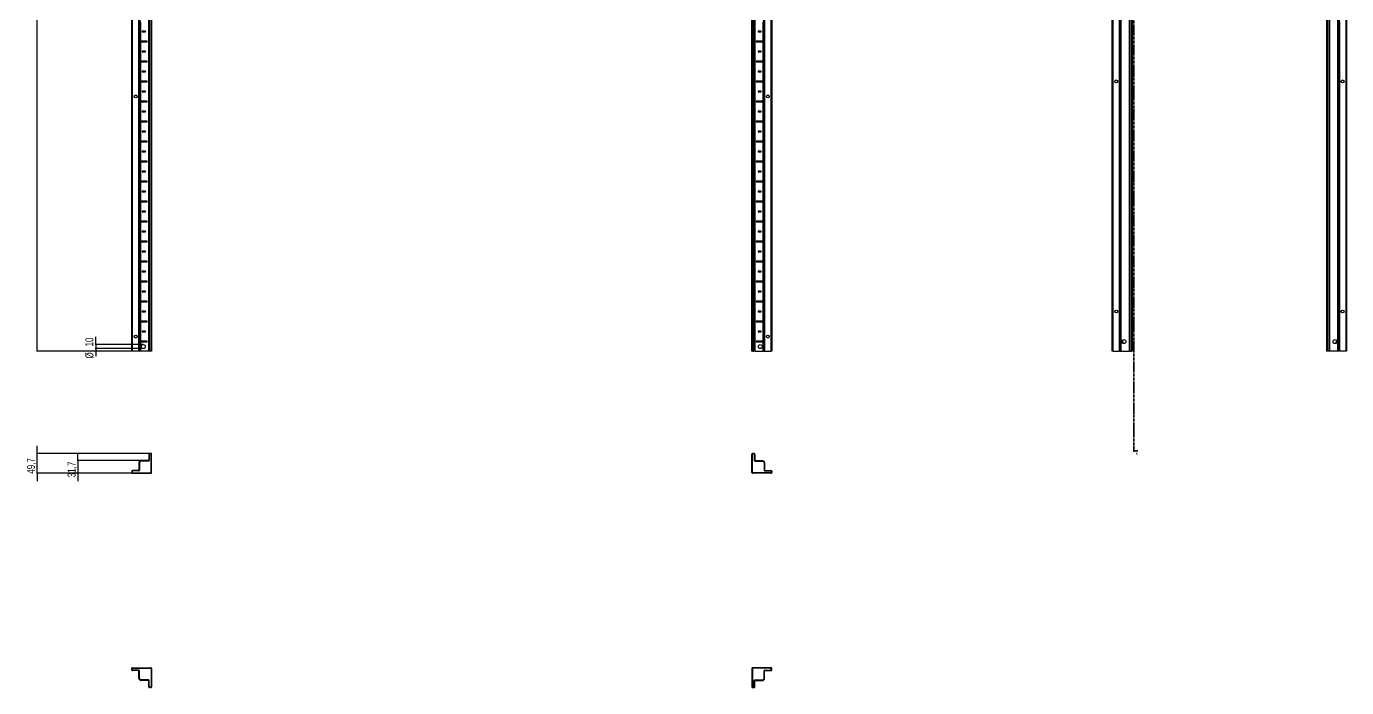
# Model space of a CAD drawing. Header units: millimetres. Extents: x -250 to 6025, y -1847 to 1453.
# Drawn here: x -250 to 3049, y -1847 to -194 of the extents above; entities that cross this region are included whole.
import ezdxf

# ---------------------------------------------------------------- set-up
doc = ezdxf.new("R2010")
doc.units = ezdxf.units.MM
doc.linetypes.add('CENTER', pattern=[10.16, 6.35, -1.27, 1.27, -1.27])
doc.layers.add('FORMAT', color=7, linetype='Continuous')
doc.styles.add('SLDTEXTSTYLE0', font='TXT', dxfattribs={"width": 0.75})
doc.dimstyles.new('SLDDIMSTYLE0', dxfattribs={"dimtxt": 20, "dimasz": 10, "dimexe": 0, "dimexo": 0.0625, "dimgap": 5, "dimtad": 2, "dimdec": 1, "dimrnd": 1e-09, "dimzin": 12, "dimdsep": 46, "dimtxsty": 'SLDTEXTSTYLE0', "dimsah": 1, "dimcen": 0.09, "dimadec": 0, "dimazin": 3, "dimtfac": 1, "dimtofl": 0, "dimtmove": 0, "dimatfit": 3, "dimfxl": 0, "dimfrac": 2, "dimtolj": 1, "dimtzin": 12, "dimarcsym": 0})
doc.dimstyles.new('SLDDIMSTYLE1', dxfattribs={"dimtxt": 20, "dimasz": 10, "dimexe": 0, "dimexo": 0.0625, "dimgap": 5, "dimtad": 2, "dimdec": 1, "dimrnd": 1e-09, "dimzin": 12, "dimdsep": 46, "dimtxsty": 'SLDTEXTSTYLE0', "dimsah": 1, "dimcen": 0.09, "dimadec": 0, "dimazin": 3, "dimtfac": 1, "dimtmove": 0, "dimatfit": 0, "dimfxl": 0, "dimfrac": 2, "dimtolj": 1, "dimtzin": 12, "dimarcsym": 0})

# ---------------------------------------------------------------- blocks, each defined once
blk = doc.blocks.new('_D')
at = {"layer": 'FORMAT'}
for p, q in [((35.2, 892.8), (-225.3, 892.8)), ((-224.3, 892.8), (-224.3, -1006.2)), ((35.2, -1006.2), (-225.3, -1006.2))]:
    blk.add_line(p, q, dxfattribs=at)
for points in [[(-224.3, 892.8), (-225.9, 882.8), (-222.8, 882.8)], [(-224.3, -1006.2), (-222.8, -996.2), (-225.9, -996.2)]]:
    blk.add_solid(points, dxfattribs=at)
at = {"layer": 'FORMAT', "insert": (-250.1, -86.3), "char_height": 20, "attachment_point": 1, "rotation": 90, "style": 'SLDTEXTSTYLE0'}
blk.add_mtext('1899', dxfattribs=at)
blk = doc.blocks.new('_D_3')
at = {"layer": 'FORMAT'}
for p, q in [((-77.2, -989.7), (-77.2, -970.5)), ((41.6, -989.7), (-78.2, -989.7)), ((41.6, -999.7), (-78.2, -999.7)), ((-77.2, -989.7), (-77.2, -999.7)), ((-77.2, -999.7), (-77.2, -1019))]:
    blk.add_line(p, q, dxfattribs=at)
for points in [[(-77.2, -989.7), (-75.7, -979.7), (-78.7, -979.7)], [(-77.2, -999.7), (-78.7, -1009.7), (-75.7, -1009.7)]]:
    blk.add_solid(points, dxfattribs=at)
at = {"layer": 'FORMAT', "char_height": 20, "attachment_point": 1, "rotation": 90, "style": 'SLDTEXTSTYLE0'}
for s, insert in [('10', (-103.3, -994.4)), ('%%c', (-103, -1024.6))]:
    blk.add_mtext(s, dxfattribs=dict(at, insert=insert))
blk = doc.blocks.new('_D_5')
at = {"layer": 'FORMAT'}
for p, q in [((-223.4, -1261.8), (-223.4, -1242.5)), ((57.3, -1261.8), (-224.4, -1261.8)), ((-223.4, -1311.5), (-223.4, -1261.8)), ((14.8, -1311.5), (-224.4, -1311.5)), ((-223.4, -1311.5), (-223.4, -1330.7))]:
    blk.add_line(p, q, dxfattribs=at)
for points in [[(-223.4, -1261.8), (-221.8, -1251.8), (-224.9, -1251.8)], [(-223.4, -1311.5), (-224.9, -1321.5), (-221.8, -1321.5)]]:
    blk.add_solid(points, dxfattribs=at)
at = {"layer": 'FORMAT', "insert": (-249.1, -1312.5), "char_height": 20, "attachment_point": 1, "rotation": 90, "style": 'SLDTEXTSTYLE0'}
blk.add_mtext('49,7', dxfattribs=at)
blk = doc.blocks.new('_D_6')
at = {"layer": 'FORMAT'}
for p, q in [((35.2, -1279.8), (-122.7, -1279.8)), ((-121.7, -1279.8), (-121.7, -1260.5)), ((-121.7, -1279.8), (-121.7, -1311.5)), ((14.8, -1311.5), (-122.7, -1311.5)), ((-121.7, -1311.5), (-121.7, -1330.7))]:
    blk.add_line(p, q, dxfattribs=at)
for points in [[(-121.7, -1279.8), (-120.2, -1269.8), (-123.3, -1269.8)], [(-121.7, -1311.5), (-123.3, -1321.5), (-120.2, -1321.5)]]:
    blk.add_solid(points, dxfattribs=at)
at = {"layer": 'FORMAT', "insert": (-147.5, -1321.5), "char_height": 20, "attachment_point": 1, "rotation": 90, "style": 'SLDTEXTSTYLE0'}
blk.add_mtext('31,7', dxfattribs=at)

msp = doc.modelspace()

# ---------------------------------------------------------------- linework, layer by layer
at = {"color": 7, "linetype": 'CENTER', "lineweight": 35}
msp.add_line((2516.6, 1344.64), (2516.6, -1258.12), dxfattribs=at)
at = {"color": 7, "linetype": 'Continuous', "lineweight": 25}
for p, q in [((12.79, -1006.24), (12.79, 892.76)), ((30.79, -1006.24), (30.79, 892.76)), ((32.58, -1006.24), (32.58, 892.76)), ((32.62, -1006.24), (32.62, 892.76)), ((55.29, -1006.24), (55.29, 892.76)), ((62.49, 892.76), (62.49, -1006.24)), ((1562.49, -1006.24), (1562.49, 892.76)), ((1569.69, 892.76), (1569.69, -1006.24)), ((1592.36, 892.76), (1592.36, -1006.24)), ((1592.4, 892.76), (1592.4, -1006.24)), ((1594.19, 892.76), (1594.19, -1006.24)), ((1612.19, 892.76), (1612.19, -1006.24)), ((2463.17, -1006.24), (2463.17, 892.76)), ((2482.96, 892.76), (2482.96, -1006.24)), ((2483, 892.76), (2483, -1006.24)), ((2505.67, -1006.24), (2505.67, 892.76)), ((2512.87, 892.76), (2512.87, -1006.24)), ((2998.87, -1006.24), (2998.87, 892.76)), ((3006.07, 892.76), (3006.07, -1006.24)), ((3028.74, -1006.24), (3028.74, 892.76)), ((3028.78, -1006.24), (3028.78, 892.76)), ((3048.57, 892.76), (3048.57, -1006.24)), ((2481.17, -230.99), (2481.17, -182.49)), ((3030.57, -182.49), (3030.57, -230.99)), ((47.14, -205.99), (39.14, -205.99)), ((39.14, -205.99), (39.14, -207.49)), ((39.89, -206.74), (39.14, -205.99)), ((39.89, -206.74), (39.14, -207.49)), ((39.14, -207.49), (47.14, -207.49)), ((46.39, -206.74), (39.89, -206.74)), ((46.39, -206.74), (47.14, -205.99)), ((46.39, -206.74), (47.14, -207.49)), ((47.14, -207.49), (47.14, -205.99)), ((1585.84, -205.99), (1577.84, -205.99)), ((1577.84, -205.99), (1577.84, -207.49)), ((1578.59, -206.74), (1577.84, -205.99)), ((1578.59, -206.74), (1577.84, -207.49)), ((1577.84, -207.49), (1585.84, -207.49)), ((1578.59, -206.74), (1585.09, -206.74)), ((1585.09, -206.74), (1585.84, -205.99)), ((1585.09, -206.74), (1585.84, -207.49)), ((1585.84, -207.49), (1585.84, -205.99)), ((34.75, -231.1), (34.75, -232.39)), ((35.39, -231.74), (34.75, -231.1)), ((35.39, -231.74), (34.75, -232.39)), ((51.64, -230.99), (35.24, -230.99)), ((35.24, -232.49), (51.64, -232.49)), ((50.89, -231.74), (35.39, -231.74)), ((47.14, -255.99), (39.14, -255.99)), ((39.14, -255.99), (39.14, -257.49)), ((39.89, -256.74), (39.14, -255.99)), ((39.89, -256.74), (39.14, -257.49)), ((39.14, -257.49), (47.14, -257.49)), ((46.39, -256.74), (39.89, -256.74)), ((46.39, -256.74), (47.14, -255.99)), ((46.39, -256.74), (47.14, -257.49)), ((47.14, -257.49), (47.14, -255.99)), ((50.89, -231.74), (51.64, -230.99)), ((50.89, -231.74), (51.64, -232.49)), ((51.64, -232.49), (51.64, -230.99)), ((1589.74, -230.99), (1573.34, -230.99)), ((1573.34, -230.99), (1573.34, -232.49)), ((1574.09, -231.74), (1573.34, -230.99)), ((1574.09, -231.74), (1573.34, -232.49)), ((1573.34, -232.49), (1589.74, -232.49)), ((1574.09, -231.74), (1589.59, -231.74)), ((1585.84, -255.99), (1577.84, -255.99)), ((1577.84, -255.99), (1577.84, -257.49)), ((1578.59, -256.74), (1577.84, -255.99)), ((1578.59, -256.74), (1577.84, -257.49)), ((1577.84, -257.49), (1585.84, -257.49)), ((1578.59, -256.74), (1585.09, -256.74)), ((1585.09, -256.74), (1585.84, -255.99)), ((1585.09, -256.74), (1585.84, -257.49)), ((1585.84, -257.49), (1585.84, -255.99)), ((1589.59, -231.74), (1590.23, -231.1)), ((1589.59, -231.74), (1590.23, -232.39)), ((1590.23, -232.39), (1590.23, -231.1)), ((2481.23, -231.1), (2481.17, -230.99)), ((2481.17, -230.99), (2481.17, -232.49)), ((2481.17, -232.49), (2481.23, -232.39)), ((2481.17, -280.99), (2481.17, -232.49)), ((2481.23, -232.39), (2481.23, -231.1)), ((3030.57, -230.99), (3030.51, -231.1)), ((3030.51, -231.1), (3030.51, -232.39)), ((3030.51, -232.39), (3030.57, -232.49)), ((3030.57, -232.49), (3030.57, -230.99)), ((3030.57, -232.49), (3030.57, -280.99)), ((34.75, -281.1), (34.75, -282.39)), ((35.39, -281.74), (34.75, -281.1)), ((35.39, -281.74), (34.75, -282.39)), ((51.64, -280.99), (35.24, -280.99)), ((35.24, -282.49), (51.64, -282.49)), ((50.89, -281.74), (35.39, -281.74)), ((50.89, -281.74), (51.64, -280.99)), ((50.89, -281.74), (51.64, -282.49)), ((51.64, -282.49), (51.64, -280.99)), ((1589.74, -280.99), (1573.34, -280.99)), ((1573.34, -280.99), (1573.34, -282.49)), ((1574.09, -281.74), (1573.34, -280.99)), ((1574.09, -281.74), (1573.34, -282.49)), ((1573.34, -282.49), (1589.74, -282.49)), ((1574.09, -281.74), (1589.59, -281.74)), ((1589.59, -281.74), (1590.23, -281.1)), ((1589.59, -281.74), (1590.23, -282.39)), ((1590.23, -282.39), (1590.23, -281.1)), ((2481.23, -281.1), (2481.17, -280.99)), ((2481.17, -280.99), (2481.17, -282.49)), ((2481.17, -282.49), (2481.23, -282.39)), ((2481.17, -330.99), (2481.17, -282.49)), ((2481.23, -282.39), (2481.23, -281.1)), ((3030.57, -280.99), (3030.51, -281.1)), ((3030.51, -281.1), (3030.51, -282.39)), ((3030.51, -282.39), (3030.57, -282.49)), ((3030.57, -282.49), (3030.57, -280.99)), ((3030.57, -282.49), (3030.57, -330.99)), ((47.14, -305.99), (39.14, -305.99)), ((39.14, -305.99), (39.14, -307.49)), ((39.89, -306.74), (39.14, -305.99)), ((39.89, -306.74), (39.14, -307.49)), ((39.14, -307.49), (47.14, -307.49)), ((46.39, -306.74), (39.89, -306.74)), ((46.39, -306.74), (47.14, -305.99)), ((46.39, -306.74), (47.14, -307.49)), ((47.14, -307.49), (47.14, -305.99)), ((1585.84, -305.99), (1577.84, -305.99)), ((1577.84, -305.99), (1577.84, -307.49)), ((1578.59, -306.74), (1577.84, -305.99)), ((1578.59, -306.74), (1577.84, -307.49)), ((1577.84, -307.49), (1585.84, -307.49)), ((1578.59, -306.74), (1585.09, -306.74)), ((1585.09, -306.74), (1585.84, -305.99)), ((1585.09, -306.74), (1585.84, -307.49)), ((1585.84, -307.49), (1585.84, -305.99)), ((34.75, -331.1), (34.75, -332.39)), ((35.39, -331.74), (34.75, -331.1)), ((35.39, -331.74), (34.75, -332.39)), ((51.64, -330.99), (35.24, -330.99)), ((35.24, -332.49), (51.64, -332.49)), ((50.89, -331.74), (35.39, -331.74)), ((47.14, -355.99), (39.14, -355.99)), ((39.14, -355.99), (39.14, -357.49)), ((39.89, -356.74), (39.14, -355.99)), ((39.89, -356.74), (39.14, -357.49)), ((39.14, -357.49), (47.14, -357.49)), ((46.39, -356.74), (39.89, -356.74)), ((46.39, -356.74), (47.14, -355.99)), ((46.39, -356.74), (47.14, -357.49)), ((47.14, -357.49), (47.14, -355.99)), ((50.89, -331.74), (51.64, -330.99)), ((50.89, -331.74), (51.64, -332.49)), ((51.64, -332.49), (51.64, -330.99)), ((1589.74, -330.99), (1573.34, -330.99)), ((1573.34, -330.99), (1573.34, -332.49)), ((1574.09, -331.74), (1573.34, -330.99)), ((1574.09, -331.74), (1573.34, -332.49)), ((1573.34, -332.49), (1589.74, -332.49)), ((1574.09, -331.74), (1589.59, -331.74)), ((1585.84, -355.99), (1577.84, -355.99)), ((1577.84, -355.99), (1577.84, -357.49)), ((1578.59, -356.74), (1577.84, -355.99)), ((1578.59, -356.74), (1577.84, -357.49)), ((1577.84, -357.49), (1585.84, -357.49)), ((1578.59, -356.74), (1585.09, -356.74)), ((1585.09, -356.74), (1585.84, -355.99)), ((1585.09, -356.74), (1585.84, -357.49)), ((1585.84, -357.49), (1585.84, -355.99)), ((1589.59, -331.74), (1590.23, -331.1)), ((1589.59, -331.74), (1590.23, -332.39)), ((1590.23, -332.39), (1590.23, -331.1)), ((2481.23, -331.1), (2481.17, -330.99)), ((2481.17, -330.99), (2481.17, -332.49)), ((2481.17, -332.49), (2481.23, -332.39)), ((2481.17, -380.99), (2481.17, -332.49)), ((2481.23, -332.39), (2481.23, -331.1)), ((3030.57, -330.99), (3030.51, -331.1)), ((3030.51, -331.1), (3030.51, -332.39)), ((3030.51, -332.39), (3030.57, -332.49)), ((3030.57, -332.49), (3030.57, -330.99)), ((3030.57, -332.49), (3030.57, -380.99)), ((34.75, -381.1), (34.75, -382.39)), ((35.39, -381.74), (34.75, -381.1)), ((35.39, -381.74), (34.75, -382.39)), ((51.64, -380.99), (35.24, -380.99)), ((35.24, -382.49), (51.64, -382.49)), ((50.89, -381.74), (35.39, -381.74)), ((50.89, -381.74), (51.64, -380.99)), ((50.89, -381.74), (51.64, -382.49)), ((51.64, -382.49), (51.64, -380.99)), ((1589.74, -380.99), (1573.34, -380.99)), ((1573.34, -380.99), (1573.34, -382.49)), ((1574.09, -381.74), (1573.34, -380.99)), ((1574.09, -381.74), (1573.34, -382.49)), ((1573.34, -382.49), (1589.74, -382.49)), ((1574.09, -381.74), (1589.59, -381.74)), ((1589.59, -381.74), (1590.23, -381.1)), ((1589.59, -381.74), (1590.23, -382.39)), ((1590.23, -382.39), (1590.23, -381.1)), ((2481.23, -381.1), (2481.17, -380.99)), ((2481.17, -380.99), (2481.17, -382.49)), ((2481.17, -382.49), (2481.23, -382.39)), ((2481.17, -430.99), (2481.17, -382.49)), ((2481.23, -382.39), (2481.23, -381.1)), ((3030.57, -380.99), (3030.51, -381.1)), ((3030.51, -381.1), (3030.51, -382.39)), ((3030.51, -382.39), (3030.57, -382.49)), ((3030.57, -382.49), (3030.57, -380.99)), ((3030.57, -382.49), (3030.57, -430.99)), ((47.14, -405.99), (39.14, -405.99)), ((39.14, -405.99), (39.14, -407.49)), ((39.89, -406.74), (39.14, -405.99)), ((39.89, -406.74), (39.14, -407.49)), ((39.14, -407.49), (47.14, -407.49)), ((46.39, -406.74), (39.89, -406.74)), ((46.39, -406.74), (47.14, -405.99)), ((46.39, -406.74), (47.14, -407.49)), ((47.14, -407.49), (47.14, -405.99)), ((1585.84, -405.99), (1577.84, -405.99)), ((1577.84, -405.99), (1577.84, -407.49)), ((1578.59, -406.74), (1577.84, -405.99)), ((1578.59, -406.74), (1577.84, -407.49)), ((1577.84, -407.49), (1585.84, -407.49)), ((1578.59, -406.74), (1585.09, -406.74)), ((1585.09, -406.74), (1585.84, -405.99)), ((1585.09, -406.74), (1585.84, -407.49)), ((1585.84, -407.49), (1585.84, -405.99)), ((34.75, -431.1), (34.75, -432.39)), ((35.39, -431.74), (34.75, -431.1)), ((35.39, -431.74), (34.75, -432.39)), ((51.64, -430.99), (35.24, -430.99)), ((35.24, -432.49), (51.64, -432.49)), ((50.89, -431.74), (35.39, -431.74)), ((47.14, -455.99), (39.14, -455.99)), ((39.14, -455.99), (39.14, -457.49)), ((39.89, -456.74), (39.14, -455.99)), ((39.89, -456.74), (39.14, -457.49)), ((39.14, -457.49), (47.14, -457.49)), ((46.39, -456.74), (39.89, -456.74)), ((46.39, -456.74), (47.14, -455.99)), ((46.39, -456.74), (47.14, -457.49)), ((47.14, -457.49), (47.14, -455.99)), ((50.89, -431.74), (51.64, -430.99)), ((50.89, -431.74), (51.64, -432.49)), ((51.64, -432.49), (51.64, -430.99)), ((1589.74, -430.99), (1573.34, -430.99)), ((1573.34, -430.99), (1573.34, -432.49)), ((1574.09, -431.74), (1573.34, -430.99)), ((1574.09, -431.74), (1573.34, -432.49)), ((1573.34, -432.49), (1589.74, -432.49)), ((1574.09, -431.74), (1589.59, -431.74)), ((1585.84, -455.99), (1577.84, -455.99)), ((1577.84, -455.99), (1577.84, -457.49)), ((1578.59, -456.74), (1577.84, -455.99)), ((1578.59, -456.74), (1577.84, -457.49)), ((1577.84, -457.49), (1585.84, -457.49)), ((1578.59, -456.74), (1585.09, -456.74)), ((1585.09, -456.74), (1585.84, -455.99)), ((1585.09, -456.74), (1585.84, -457.49)), ((1585.84, -457.49), (1585.84, -455.99)), ((1589.59, -431.74), (1590.23, -431.1)), ((1589.59, -431.74), (1590.23, -432.39)), ((1590.23, -432.39), (1590.23, -431.1)), ((2481.23, -431.1), (2481.17, -430.99)), ((2481.17, -430.99), (2481.17, -432.49)), ((2481.17, -432.49), (2481.23, -432.39)), ((2481.17, -480.99), (2481.17, -432.49)), ((2481.23, -432.39), (2481.23, -431.1)), ((3030.57, -430.99), (3030.51, -431.1)), ((3030.51, -431.1), (3030.51, -432.39)), ((3030.51, -432.39), (3030.57, -432.49)), ((3030.57, -432.49), (3030.57, -430.99)), ((3030.57, -432.49), (3030.57, -480.99)), ((34.75, -481.1), (34.75, -482.39)), ((35.39, -481.74), (34.75, -481.1)), ((35.39, -481.74), (34.75, -482.39)), ((51.64, -480.99), (35.24, -480.99)), ((35.24, -482.49), (51.64, -482.49)), ((50.89, -481.74), (35.39, -481.74)), ((50.89, -481.74), (51.64, -480.99)), ((50.89, -481.74), (51.64, -482.49)), ((51.64, -482.49), (51.64, -480.99)), ((1589.74, -480.99), (1573.34, -480.99)), ((1573.34, -480.99), (1573.34, -482.49)), ((1574.09, -481.74), (1573.34, -480.99)), ((1574.09, -481.74), (1573.34, -482.49)), ((1573.34, -482.49), (1589.74, -482.49)), ((1574.09, -481.74), (1589.59, -481.74)), ((1589.59, -481.74), (1590.23, -481.1)), ((1589.59, -481.74), (1590.23, -482.39)), ((1590.23, -482.39), (1590.23, -481.1)), ((2481.23, -481.1), (2481.17, -480.99)), ((2481.17, -480.99), (2481.17, -482.49)), ((2481.17, -482.49), (2481.23, -482.39)), ((2481.17, -530.99), (2481.17, -482.49)), ((2481.23, -482.39), (2481.23, -481.1)), ((3030.57, -480.99), (3030.51, -481.1)), ((3030.51, -481.1), (3030.51, -482.39)), ((3030.51, -482.39), (3030.57, -482.49)), ((3030.57, -482.49), (3030.57, -480.99)), ((3030.57, -482.49), (3030.57, -530.99)), ((47.14, -505.99), (39.14, -505.99)), ((39.14, -505.99), (39.14, -507.49)), ((39.89, -506.74), (39.14, -505.99)), ((39.89, -506.74), (39.14, -507.49)), ((39.14, -507.49), (47.14, -507.49)), ((46.39, -506.74), (39.89, -506.74)), ((46.39, -506.74), (47.14, -505.99)), ((46.39, -506.74), (47.14, -507.49)), ((47.14, -507.49), (47.14, -505.99)), ((1585.84, -505.99), (1577.84, -505.99)), ((1577.84, -505.99), (1577.84, -507.49)), ((1578.59, -506.74), (1577.84, -505.99)), ((1578.59, -506.74), (1577.84, -507.49)), ((1577.84, -507.49), (1585.84, -507.49)), ((1578.59, -506.74), (1585.09, -506.74)), ((1585.09, -506.74), (1585.84, -505.99)), ((1585.09, -506.74), (1585.84, -507.49)), ((1585.84, -507.49), (1585.84, -505.99)), ((34.75, -531.1), (34.75, -532.39)), ((35.39, -531.74), (34.75, -531.1)), ((35.39, -531.74), (34.75, -532.39)), ((51.64, -530.99), (35.24, -530.99)), ((35.24, -532.49), (51.64, -532.49)), ((50.89, -531.74), (35.39, -531.74)), ((47.14, -555.99), (39.14, -555.99)), ((39.14, -555.99), (39.14, -557.49)), ((39.89, -556.74), (39.14, -555.99)), ((39.89, -556.74), (39.14, -557.49)), ((39.14, -557.49), (47.14, -557.49)), ((46.39, -556.74), (39.89, -556.74)), ((46.39, -556.74), (47.14, -555.99)), ((46.39, -556.74), (47.14, -557.49)), ((47.14, -557.49), (47.14, -555.99)), ((50.89, -531.74), (51.64, -530.99)), ((50.89, -531.74), (51.64, -532.49)), ((51.64, -532.49), (51.64, -530.99)), ((1589.74, -530.99), (1573.34, -530.99)), ((1573.34, -530.99), (1573.34, -532.49)), ((1574.09, -531.74), (1573.34, -530.99)), ((1574.09, -531.74), (1573.34, -532.49)), ((1573.34, -532.49), (1589.74, -532.49)), ((1574.09, -531.74), (1589.59, -531.74)), ((1585.84, -555.99), (1577.84, -555.99)), ((1577.84, -555.99), (1577.84, -557.49)), ((1578.59, -556.74), (1577.84, -555.99)), ((1578.59, -556.74), (1577.84, -557.49)), ((1577.84, -557.49), (1585.84, -557.49)), ((1578.59, -556.74), (1585.09, -556.74)), ((1585.09, -556.74), (1585.84, -555.99)), ((1585.09, -556.74), (1585.84, -557.49)), ((1585.84, -557.49), (1585.84, -555.99)), ((1589.59, -531.74), (1590.23, -531.1)), ((1589.59, -531.74), (1590.23, -532.39)), ((1590.23, -532.39), (1590.23, -531.1)), ((2481.23, -531.1), (2481.17, -530.99)), ((2481.17, -530.99), (2481.17, -532.49)), ((2481.17, -532.49), (2481.23, -532.39)), ((2481.17, -580.99), (2481.17, -532.49)), ((2481.23, -532.39), (2481.23, -531.1)), ((3030.57, -530.99), (3030.51, -531.1)), ((3030.51, -531.1), (3030.51, -532.39)), ((3030.51, -532.39), (3030.57, -532.49)), ((3030.57, -532.49), (3030.57, -530.99)), ((3030.57, -532.49), (3030.57, -580.99)), ((34.75, -581.1), (34.75, -582.39)), ((35.39, -581.74), (34.75, -581.1)), ((35.39, -581.74), (34.75, -582.39)), ((51.64, -580.99), (35.24, -580.99)), ((35.24, -582.49), (51.64, -582.49)), ((50.89, -581.74), (35.39, -581.74)), ((50.89, -581.74), (51.64, -580.99)), ((50.89, -581.74), (51.64, -582.49)), ((51.64, -582.49), (51.64, -580.99)), ((1589.74, -580.99), (1573.34, -580.99)), ((1573.34, -580.99), (1573.34, -582.49)), ((1574.09, -581.74), (1573.34, -580.99)), ((1574.09, -581.74), (1573.34, -582.49)), ((1573.34, -582.49), (1589.74, -582.49)), ((1574.09, -581.74), (1589.59, -581.74)), ((1589.59, -581.74), (1590.23, -581.1)), ((1589.59, -581.74), (1590.23, -582.39)), ((1590.23, -582.39), (1590.23, -581.1)), ((2481.23, -581.1), (2481.17, -580.99)), ((2481.17, -580.99), (2481.17, -582.49)), ((2481.17, -582.49), (2481.23, -582.39)), ((2481.17, -630.99), (2481.17, -582.49)), ((2481.23, -582.39), (2481.23, -581.1)), ((3030.57, -580.99), (3030.51, -581.1)), ((3030.51, -581.1), (3030.51, -582.39)), ((3030.51, -582.39), (3030.57, -582.49)), ((3030.57, -582.49), (3030.57, -580.99)), ((3030.57, -582.49), (3030.57, -630.99)), ((47.14, -605.99), (39.14, -605.99)), ((39.14, -605.99), (39.14, -607.49)), ((39.89, -606.74), (39.14, -605.99)), ((39.89, -606.74), (39.14, -607.49)), ((39.14, -607.49), (47.14, -607.49)), ((46.39, -606.74), (39.89, -606.74)), ((46.39, -606.74), (47.14, -605.99)), ((46.39, -606.74), (47.14, -607.49)), ((47.14, -607.49), (47.14, -605.99)), ((1585.84, -605.99), (1577.84, -605.99)), ((1577.84, -605.99), (1577.84, -607.49)), ((1578.59, -606.74), (1577.84, -605.99)), ((1578.59, -606.74), (1577.84, -607.49)), ((1577.84, -607.49), (1585.84, -607.49)), ((1578.59, -606.74), (1585.09, -606.74)), ((1585.09, -606.74), (1585.84, -605.99)), ((1585.09, -606.74), (1585.84, -607.49)), ((1585.84, -607.49), (1585.84, -605.99)), ((34.75, -631.1), (34.75, -632.39)), ((35.39, -631.74), (34.75, -631.1)), ((35.39, -631.74), (34.75, -632.39)), ((51.64, -630.99), (35.24, -630.99)), ((35.24, -632.49), (51.64, -632.49)), ((50.89, -631.74), (35.39, -631.74)), ((47.14, -655.99), (39.14, -655.99)), ((39.14, -655.99), (39.14, -657.49)), ((39.89, -656.74), (39.14, -655.99)), ((39.89, -656.74), (39.14, -657.49)), ((39.14, -657.49), (47.14, -657.49)), ((46.39, -656.74), (39.89, -656.74)), ((46.39, -656.74), (47.14, -655.99)), ((46.39, -656.74), (47.14, -657.49)), ((47.14, -657.49), (47.14, -655.99)), ((50.89, -631.74), (51.64, -630.99)), ((50.89, -631.74), (51.64, -632.49)), ((51.64, -632.49), (51.64, -630.99)), ((1589.74, -630.99), (1573.34, -630.99)), ((1573.34, -630.99), (1573.34, -632.49)), ((1574.09, -631.74), (1573.34, -630.99)), ((1574.09, -631.74), (1573.34, -632.49)), ((1573.34, -632.49), (1589.74, -632.49)), ((1574.09, -631.74), (1589.59, -631.74)), ((1585.84, -655.99), (1577.84, -655.99)), ((1577.84, -655.99), (1577.84, -657.49)), ((1578.59, -656.74), (1577.84, -655.99)), ((1578.59, -656.74), (1577.84, -657.49)), ((1577.84, -657.49), (1585.84, -657.49)), ((1578.59, -656.74), (1585.09, -656.74)), ((1585.09, -656.74), (1585.84, -655.99)), ((1585.09, -656.74), (1585.84, -657.49)), ((1585.84, -657.49), (1585.84, -655.99)), ((1589.59, -631.74), (1590.23, -631.1)), ((1589.59, -631.74), (1590.23, -632.39)), ((1590.23, -632.39), (1590.23, -631.1)), ((2481.23, -631.1), (2481.17, -630.99)), ((2481.17, -630.99), (2481.17, -632.49)), ((2481.17, -632.49), (2481.23, -632.39)), ((2481.17, -680.99), (2481.17, -632.49)), ((2481.23, -632.39), (2481.23, -631.1)), ((3030.57, -630.99), (3030.51, -631.1)), ((3030.51, -631.1), (3030.51, -632.39)), ((3030.51, -632.39), (3030.57, -632.49)), ((3030.57, -632.49), (3030.57, -630.99)), ((3030.57, -632.49), (3030.57, -680.99)), ((34.75, -681.1), (34.75, -682.39)), ((35.39, -681.74), (34.75, -681.1)), ((35.39, -681.74), (34.75, -682.39)), ((51.64, -680.99), (35.24, -680.99)), ((35.24, -682.49), (51.64, -682.49)), ((50.89, -681.74), (35.39, -681.74)), ((50.89, -681.74), (51.64, -680.99)), ((50.89, -681.74), (51.64, -682.49)), ((51.64, -682.49), (51.64, -680.99)), ((1589.74, -680.99), (1573.34, -680.99)), ((1573.34, -680.99), (1573.34, -682.49)), ((1574.09, -681.74), (1573.34, -680.99)), ((1574.09, -681.74), (1573.34, -682.49)), ((1573.34, -682.49), (1589.74, -682.49)), ((1574.09, -681.74), (1589.59, -681.74)), ((1589.59, -681.74), (1590.23, -681.1)), ((1589.59, -681.74), (1590.23, -682.39)), ((1590.23, -682.39), (1590.23, -681.1)), ((2481.23, -681.1), (2481.17, -680.99)), ((2481.17, -680.99), (2481.17, -682.49)), ((2481.17, -682.49), (2481.23, -682.39)), ((2481.17, -730.99), (2481.17, -682.49)), ((2481.23, -682.39), (2481.23, -681.1)), ((3030.57, -680.99), (3030.51, -681.1)), ((3030.51, -681.1), (3030.51, -682.39)), ((3030.51, -682.39), (3030.57, -682.49)), ((3030.57, -682.49), (3030.57, -680.99)), ((3030.57, -682.49), (3030.57, -730.99)), ((47.14, -705.99), (39.14, -705.99)), ((39.14, -705.99), (39.14, -707.49)), ((39.89, -706.74), (39.14, -705.99)), ((39.89, -706.74), (39.14, -707.49)), ((39.14, -707.49), (47.14, -707.49)), ((46.39, -706.74), (39.89, -706.74)), ((46.39, -706.74), (47.14, -705.99)), ((46.39, -706.74), (47.14, -707.49)), ((47.14, -707.49), (47.14, -705.99)), ((1585.84, -705.99), (1577.84, -705.99)), ((1577.84, -705.99), (1577.84, -707.49)), ((1578.59, -706.74), (1577.84, -705.99)), ((1578.59, -706.74), (1577.84, -707.49)), ((1577.84, -707.49), (1585.84, -707.49)), ((1578.59, -706.74), (1585.09, -706.74)), ((1585.09, -706.74), (1585.84, -705.99)), ((1585.09, -706.74), (1585.84, -707.49)), ((1585.84, -707.49), (1585.84, -705.99)), ((34.75, -731.1), (34.75, -732.39)), ((35.39, -731.74), (34.75, -731.1)), ((35.39, -731.74), (34.75, -732.39)), ((51.64, -730.99), (35.24, -730.99)), ((35.24, -732.49), (51.64, -732.49)), ((50.89, -731.74), (35.39, -731.74)), ((47.14, -755.99), (39.14, -755.99)), ((39.14, -755.99), (39.14, -757.49)), ((39.89, -756.74), (39.14, -755.99)), ((39.89, -756.74), (39.14, -757.49)), ((39.14, -757.49), (47.14, -757.49)), ((46.39, -756.74), (39.89, -756.74)), ((46.39, -756.74), (47.14, -755.99)), ((46.39, -756.74), (47.14, -757.49)), ((47.14, -757.49), (47.14, -755.99)), ((50.89, -731.74), (51.64, -730.99)), ((50.89, -731.74), (51.64, -732.49)), ((51.64, -732.49), (51.64, -730.99)), ((1589.74, -730.99), (1573.34, -730.99)), ((1573.34, -730.99), (1573.34, -732.49)), ((1574.09, -731.74), (1573.34, -730.99)), ((1574.09, -731.74), (1573.34, -732.49)), ((1573.34, -732.49), (1589.74, -732.49)), ((1574.09, -731.74), (1589.59, -731.74)), ((1585.84, -755.99), (1577.84, -755.99)), ((1577.84, -755.99), (1577.84, -757.49)), ((1578.59, -756.74), (1577.84, -755.99)), ((1578.59, -756.74), (1577.84, -757.49)), ((1577.84, -757.49), (1585.84, -757.49)), ((1578.59, -756.74), (1585.09, -756.74)), ((1585.09, -756.74), (1585.84, -755.99)), ((1585.09, -756.74), (1585.84, -757.49)), ((1585.84, -757.49), (1585.84, -755.99)), ((1589.59, -731.74), (1590.23, -731.1)), ((1589.59, -731.74), (1590.23, -732.39)), ((1590.23, -732.39), (1590.23, -731.1)), ((2481.23, -731.1), (2481.17, -730.99)), ((2481.17, -730.99), (2481.17, -732.49)), ((2481.17, -732.49), (2481.23, -732.39)), ((2481.17, -780.99), (2481.17, -732.49)), ((2481.23, -732.39), (2481.23, -731.1)), ((3030.57, -730.99), (3030.51, -731.1)), ((3030.51, -731.1), (3030.51, -732.39)), ((3030.51, -732.39), (3030.57, -732.49)), ((3030.57, -732.49), (3030.57, -730.99)), ((3030.57, -732.49), (3030.57, -780.99)), ((34.75, -781.1), (34.75, -782.39)), ((35.39, -781.74), (34.75, -781.1)), ((35.39, -781.74), (34.75, -782.39)), ((51.64, -780.99), (35.24, -780.99)), ((35.24, -782.49), (51.64, -782.49)), ((50.89, -781.74), (35.39, -781.74)), ((50.89, -781.74), (51.64, -780.99)), ((50.89, -781.74), (51.64, -782.49)), ((51.64, -782.49), (51.64, -780.99)), ((1589.74, -780.99), (1573.34, -780.99)), ((1573.34, -780.99), (1573.34, -782.49)), ((1574.09, -781.74), (1573.34, -780.99)), ((1574.09, -781.74), (1573.34, -782.49)), ((1573.34, -782.49), (1589.74, -782.49)), ((1574.09, -781.74), (1589.59, -781.74)), ((1589.59, -781.74), (1590.23, -781.1)), ((1589.59, -781.74), (1590.23, -782.39)), ((1590.23, -782.39), (1590.23, -781.1)), ((2481.23, -781.1), (2481.17, -780.99)), ((2481.17, -780.99), (2481.17, -782.49)), ((2481.17, -782.49), (2481.23, -782.39)), ((2481.17, -830.99), (2481.17, -782.49)), ((2481.23, -782.39), (2481.23, -781.1)), ((3030.57, -780.99), (3030.51, -781.1)), ((3030.51, -781.1), (3030.51, -782.39)), ((3030.51, -782.39), (3030.57, -782.49)), ((3030.57, -782.49), (3030.57, -780.99)), ((3030.57, -782.49), (3030.57, -830.99)), ((47.14, -805.99), (39.14, -805.99)), ((39.14, -805.99), (39.14, -807.49)), ((39.89, -806.74), (39.14, -805.99)), ((39.89, -806.74), (39.14, -807.49)), ((39.14, -807.49), (47.14, -807.49)), ((46.39, -806.74), (39.89, -806.74)), ((46.39, -806.74), (47.14, -805.99)), ((46.39, -806.74), (47.14, -807.49)), ((47.14, -807.49), (47.14, -805.99)), ((1585.84, -805.99), (1577.84, -805.99)), ((1577.84, -805.99), (1577.84, -807.49)), ((1578.59, -806.74), (1577.84, -805.99)), ((1578.59, -806.74), (1577.84, -807.49)), ((1577.84, -807.49), (1585.84, -807.49)), ((1578.59, -806.74), (1585.09, -806.74)), ((1585.09, -806.74), (1585.84, -805.99)), ((1585.09, -806.74), (1585.84, -807.49)), ((1585.84, -807.49), (1585.84, -805.99)), ((34.75, -831.1), (34.75, -832.39)), ((35.39, -831.74), (34.75, -831.1)), ((35.39, -831.74), (34.75, -832.39)), ((51.64, -830.99), (35.24, -830.99)), ((35.24, -832.49), (51.64, -832.49)), ((50.89, -831.74), (35.39, -831.74)), ((47.14, -855.99), (39.14, -855.99)), ((39.14, -855.99), (39.14, -857.49)), ((39.89, -856.74), (39.14, -855.99)), ((39.89, -856.74), (39.14, -857.49)), ((39.14, -857.49), (47.14, -857.49)), ((46.39, -856.74), (39.89, -856.74)), ((46.39, -856.74), (47.14, -855.99)), ((46.39, -856.74), (47.14, -857.49)), ((47.14, -857.49), (47.14, -855.99)), ((50.89, -831.74), (51.64, -830.99)), ((50.89, -831.74), (51.64, -832.49)), ((51.64, -832.49), (51.64, -830.99)), ((1589.74, -830.99), (1573.34, -830.99)), ((1573.34, -830.99), (1573.34, -832.49)), ((1574.09, -831.74), (1573.34, -830.99)), ((1574.09, -831.74), (1573.34, -832.49)), ((1573.34, -832.49), (1589.74, -832.49)), ((1574.09, -831.74), (1589.59, -831.74)), ((1585.84, -855.99), (1577.84, -855.99)), ((1577.84, -855.99), (1577.84, -857.49)), ((1578.59, -856.74), (1577.84, -855.99)), ((1578.59, -856.74), (1577.84, -857.49)), ((1577.84, -857.49), (1585.84, -857.49)), ((1578.59, -856.74), (1585.09, -856.74)), ((1585.09, -856.74), (1585.84, -855.99)), ((1585.09, -856.74), (1585.84, -857.49)), ((1585.84, -857.49), (1585.84, -855.99)), ((1589.59, -831.74), (1590.23, -831.1)), ((1589.59, -831.74), (1590.23, -832.39)), ((1590.23, -832.39), (1590.23, -831.1)), ((2481.23, -831.1), (2481.17, -830.99)), ((2481.17, -830.99), (2481.17, -832.49)), ((2481.17, -832.49), (2481.23, -832.39)), ((2481.17, -880.99), (2481.17, -832.49)), ((2481.23, -832.39), (2481.23, -831.1)), ((3030.57, -830.99), (3030.51, -831.1)), ((3030.51, -831.1), (3030.51, -832.39)), ((3030.51, -832.39), (3030.57, -832.49)), ((3030.57, -832.49), (3030.57, -830.99)), ((3030.57, -832.49), (3030.57, -880.99)), ((34.75, -881.1), (34.75, -882.39)), ((35.39, -881.74), (34.75, -881.1)), ((35.39, -881.74), (34.75, -882.39)), ((51.64, -880.99), (35.24, -880.99)), ((35.24, -882.49), (51.64, -882.49)), ((50.89, -881.74), (35.39, -881.74)), ((50.89, -881.74), (51.64, -880.99)), ((50.89, -881.74), (51.64, -882.49)), ((51.64, -882.49), (51.64, -880.99)), ((1589.74, -880.99), (1573.34, -880.99)), ((1573.34, -880.99), (1573.34, -882.49)), ((1574.09, -881.74), (1573.34, -880.99)), ((1574.09, -881.74), (1573.34, -882.49)), ((1573.34, -882.49), (1589.74, -882.49)), ((1574.09, -881.74), (1589.59, -881.74)), ((1589.59, -881.74), (1590.23, -881.1)), ((1589.59, -881.74), (1590.23, -882.39)), ((1590.23, -882.39), (1590.23, -881.1)), ((2481.23, -881.1), (2481.17, -880.99)), ((2481.17, -880.99), (2481.17, -882.49)), ((2481.17, -882.49), (2481.23, -882.39)), ((2481.17, -930.99), (2481.17, -882.49)), ((2481.23, -882.39), (2481.23, -881.1)), ((3030.57, -880.99), (3030.51, -881.1)), ((3030.51, -881.1), (3030.51, -882.39)), ((3030.51, -882.39), (3030.57, -882.49)), ((3030.57, -882.49), (3030.57, -880.99)), ((3030.57, -882.49), (3030.57, -930.99)), ((47.14, -905.99), (39.14, -905.99)), ((39.14, -905.99), (39.14, -907.49)), ((39.89, -906.74), (39.14, -905.99)), ((39.89, -906.74), (39.14, -907.49)), ((39.14, -907.49), (47.14, -907.49)), ((46.39, -906.74), (39.89, -906.74)), ((46.39, -906.74), (47.14, -905.99)), ((46.39, -906.74), (47.14, -907.49)), ((47.14, -907.49), (47.14, -905.99)), ((1577.84, -905.99), (1577.84, -907.49)), ((1585.84, -905.99), (1577.84, -905.99)), ((1578.59, -906.74), (1577.84, -905.99)), ((1578.59, -906.74), (1577.84, -907.49)), ((1577.84, -907.49), (1585.84, -907.49)), ((1578.59, -906.74), (1585.09, -906.74)), ((1585.09, -906.74), (1585.84, -905.99)), ((1585.09, -906.74), (1585.84, -907.49)), ((1585.84, -907.49), (1585.84, -905.99)), ((34.75, -931.1), (34.75, -932.39)), ((35.39, -931.74), (34.75, -931.1)), ((35.39, -931.74), (34.75, -932.39)), ((51.64, -930.99), (35.24, -930.99)), ((35.24, -932.49), (51.64, -932.49)), ((50.89, -931.74), (35.39, -931.74)), ((47.14, -955.99), (39.14, -955.99)), ((39.14, -955.99), (39.14, -957.49)), ((39.89, -956.74), (39.14, -955.99)), ((46.39, -956.74), (47.14, -955.99)), ((47.14, -957.49), (47.14, -955.99)), ((50.89, -931.74), (51.64, -930.99)), ((50.89, -931.74), (51.64, -932.49)), ((51.64, -932.49), (51.64, -930.99)), ((1589.74, -930.99), (1573.34, -930.99)), ((1573.34, -930.99), (1573.34, -932.49)), ((1574.09, -931.74), (1573.34, -930.99)), ((1574.09, -931.74), (1573.34, -932.49)), ((1573.34, -932.49), (1589.74, -932.49)), ((1574.09, -931.74), (1589.59, -931.74)), ((1577.84, -955.99), (1577.84, -957.49)), ((1585.84, -955.99), (1577.84, -955.99)), ((1578.59, -956.74), (1577.84, -955.99)), ((1585.09, -956.74), (1585.84, -955.99)), ((1585.84, -957.49), (1585.84, -955.99)), ((1589.59, -931.74), (1590.23, -931.1)), ((1589.59, -931.74), (1590.23, -932.39)), ((1590.23, -932.39), (1590.23, -931.1)), ((2481.23, -931.1), (2481.17, -930.99)), ((2481.17, -930.99), (2481.17, -932.49)), ((2481.17, -932.49), (2481.23, -932.39)), ((2481.17, -980.99), (2481.17, -932.49)), ((2481.23, -932.39), (2481.23, -931.1)), ((3030.57, -930.99), (3030.51, -931.1)), ((3030.51, -931.1), (3030.51, -932.39)), ((3030.51, -932.39), (3030.57, -932.49)), ((3030.57, -932.49), (3030.57, -930.99)), ((3030.57, -932.49), (3030.57, -980.99)), ((34.75, -981.1), (34.75, -982.39)), ((35.39, -981.74), (34.75, -981.1)), ((35.39, -981.74), (34.75, -982.39)), ((51.64, -980.99), (35.24, -980.99)), ((35.24, -982.49), (51.64, -982.49)), ((50.89, -981.74), (35.39, -981.74)), ((39.89, -956.74), (39.14, -957.49)), ((39.14, -957.49), (47.14, -957.49)), ((46.39, -956.74), (39.89, -956.74)), ((46.39, -956.74), (47.14, -957.49)), ((50.89, -981.74), (51.64, -980.99)), ((50.89, -981.74), (51.64, -982.49)), ((51.64, -982.49), (51.64, -980.99)), ((1589.74, -980.99), (1573.34, -980.99)), ((1573.34, -980.99), (1573.34, -982.49)), ((1574.09, -981.74), (1573.34, -980.99)), ((1574.09, -981.74), (1573.34, -982.49)), ((1573.34, -982.49), (1589.74, -982.49)), ((1574.09, -981.74), (1589.59, -981.74)), ((1578.59, -956.74), (1577.84, -957.49)), ((1577.84, -957.49), (1585.84, -957.49)), ((1578.59, -956.74), (1585.09, -956.74)), ((1585.09, -956.74), (1585.84, -957.49)), ((1589.59, -981.74), (1590.23, -981.1)), ((1589.59, -981.74), (1590.23, -982.39)), ((1590.23, -982.39), (1590.23, -981.1)), ((2481.23, -981.1), (2481.17, -980.99)), ((2481.17, -980.99), (2481.17, -982.49)), ((2481.17, -982.49), (2481.23, -982.39)), ((2481.17, -1006.24), (2481.17, -982.49)), ((2481.23, -982.39), (2481.23, -981.1)), ((2491.22, -987.18), (2491.22, -986.77)), ((3020.52, -986.77), (3020.52, -987.18)), ((3030.57, -980.99), (3030.51, -981.1)), ((3030.51, -981.1), (3030.51, -982.39)), ((3030.51, -982.39), (3030.57, -982.49)), ((3030.57, -982.49), (3030.57, -980.99)), ((3030.57, -982.49), (3030.57, -1006.24)), ((14.79, -1006.24), (12.79, -1006.24)), ((30.14, -1006.24), (14.79, -1006.24)), ((30.79, -1006.24), (30.14, -1006.24)), ((31.38, -1006.24), (30.79, -1006.24)), ((32.58, -1006.24), (31.38, -1006.24)), ((32.62, -1006.24), (32.58, -1006.24)), ((33.82, -1006.24), (32.62, -1006.24)), ((35.24, -1006.24), (33.82, -1006.24)), ((54.64, -1006.24), (35.24, -1006.24)), ((55.29, -1006.24), (54.64, -1006.24)), ((57.29, -1006.24), (55.29, -1006.24)), ((60.49, -1006.24), (57.29, -1006.24)), ((62.49, -1006.24), (60.49, -1006.24)), ((1564.49, -1006.24), (1562.49, -1006.24)), ((1564.49, -1006.24), (1567.69, -1006.24)), ((1569.69, -1006.24), (1567.69, -1006.24)), ((1570.34, -1006.24), (1569.69, -1006.24)), ((1570.34, -1006.24), (1589.74, -1006.24)), ((1591.16, -1006.24), (1589.74, -1006.24)), ((1591.16, -1006.24), (1592.36, -1006.24)), ((1592.36, -1006.24), (1592.4, -1006.24)), ((1592.4, -1006.24), (1593.6, -1006.24)), ((1594.19, -1006.24), (1593.6, -1006.24)), ((1594.84, -1006.24), (1594.19, -1006.24)), ((1594.84, -1006.24), (1610.19, -1006.24)), ((1612.19, -1006.24), (1610.19, -1006.24)), ((2465.17, -1006.24), (2463.17, -1006.24)), ((2465.17, -1006.24), (2480.52, -1006.24)), ((2481.17, -1006.24), (2480.52, -1006.24)), ((2481.76, -1006.24), (2481.17, -1006.24)), ((2481.76, -1006.24), (2482.96, -1006.24)), ((2482.96, -1006.24), (2483, -1006.24)), ((2483, -1006.24), (2484.2, -1006.24)), ((2485.62, -1006.24), (2484.2, -1006.24)), ((2485.62, -1006.24), (2505.02, -1006.24)), ((2505.67, -1006.24), (2505.02, -1006.24)), ((2507.67, -1006.24), (2505.67, -1006.24)), ((2507.67, -1006.24), (2510.87, -1006.24)), ((2512.87, -1006.24), (2510.87, -1006.24)), ((3000.87, -1006.24), (2998.87, -1006.24)), ((3004.07, -1006.24), (3000.87, -1006.24)), ((3006.07, -1006.24), (3004.07, -1006.24)), ((3006.72, -1006.24), (3006.07, -1006.24)), ((3026.12, -1006.24), (3006.72, -1006.24)), ((3027.54, -1006.24), (3026.12, -1006.24)), ((3028.74, -1006.24), (3027.54, -1006.24)), ((3028.78, -1006.24), (3028.74, -1006.24)), ((3029.98, -1006.24), (3028.78, -1006.24)), ((3030.57, -1006.24), (3029.98, -1006.24)), ((3031.22, -1006.24), (3030.57, -1006.24)), ((3046.57, -1006.24), (3031.22, -1006.24)), ((3048.57, -1006.24), (3046.57, -1006.24)), ((30.79, -1284.22), (30.79, -1303.62)), ((32.58, -1281.6), (31.38, -1282.8)), ((32.14, -1284.22), (32.14, -1303.62)), ((33.54, -1282.55), (32.33, -1283.76)), ((33.54, -1282.55), (32.58, -1281.6)), ((33.82, -1280.36), (32.62, -1281.56)), ((32.62, -1281.56), (33.57, -1282.52)), ((34.78, -1281.31), (33.57, -1282.52)), ((54.64, -1279.77), (35.24, -1279.77)), ((54.64, -1281.12), (35.24, -1281.12)), ((55.29, -1263.77), (55.29, -1279.12)), ((56.64, -1263.77), (56.64, -1279.12)), ((60.49, -1261.77), (57.29, -1261.77)), ((60.49, -1263.12), (57.29, -1263.12)), ((61.14, -1309.47), (61.14, -1263.77)), ((62.49, -1309.47), (62.49, -1263.77)), ((1562.49, -1309.47), (1562.49, -1263.77)), ((1563.84, -1309.47), (1563.84, -1263.77)), ((1564.49, -1261.77), (1567.69, -1261.77)), ((1564.49, -1263.12), (1567.69, -1263.12)), ((1568.34, -1263.77), (1568.34, -1279.12)), ((1569.69, -1263.77), (1569.69, -1279.12)), ((1570.34, -1279.77), (1589.74, -1279.77)), ((1570.34, -1281.12), (1589.74, -1281.12)), ((1590.2, -1281.31), (1591.41, -1282.52)), ((1591.16, -1280.36), (1592.36, -1281.56)), ((1592.36, -1281.56), (1591.41, -1282.52)), ((1591.44, -1282.55), (1592.4, -1281.6)), ((1591.44, -1282.55), (1592.65, -1283.76)), ((1592.4, -1281.6), (1593.6, -1282.8)), ((1592.84, -1284.22), (1592.84, -1303.62)), ((1594.19, -1284.22), (1594.19, -1303.62)), ((12.79, -1306.27), (12.79, -1309.47)), ((14.14, -1306.27), (14.14, -1309.47)), ((30.14, -1304.27), (14.79, -1304.27)), ((30.14, -1305.62), (14.79, -1305.62)), ((14.79, -1310.12), (60.49, -1310.12)), ((14.79, -1311.47), (60.49, -1311.47)), ((1610.19, -1310.12), (1564.49, -1310.12)), ((1610.19, -1311.47), (1564.49, -1311.47)), ((1594.84, -1304.27), (1610.19, -1304.27)), ((1594.84, -1305.62), (1610.19, -1305.62)), ((1610.84, -1306.27), (1610.84, -1309.47)), ((1612.19, -1306.27), (1612.19, -1309.47)), ((12.79, -1802.67), (12.79, -1799.47)), ((14.14, -1802.67), (14.14, -1799.47)), ((14.79, -1797.47), (60.49, -1797.47)), ((14.79, -1798.82), (60.49, -1798.82)), ((30.14, -1803.32), (14.79, -1803.32)), ((30.14, -1804.67), (14.79, -1804.67)), ((30.79, -1824.72), (30.79, -1805.32)), ((32.14, -1824.72), (32.14, -1805.32)), ((61.14, -1799.47), (61.14, -1845.17)), ((62.49, -1799.47), (62.49, -1845.17)), ((1562.49, -1799.47), (1562.49, -1845.17)), ((1563.84, -1799.47), (1563.84, -1845.17)), ((1610.19, -1797.47), (1564.49, -1797.47)), ((1610.19, -1798.82), (1564.49, -1798.82)), ((1592.84, -1824.72), (1592.84, -1805.32)), ((1594.19, -1824.72), (1594.19, -1805.32)), ((1594.84, -1803.32), (1610.19, -1803.32)), ((1594.84, -1804.67), (1610.19, -1804.67)), ((1610.84, -1802.67), (1610.84, -1799.47)), ((1612.19, -1802.67), (1612.19, -1799.47)), ((32.58, -1827.34), (31.38, -1826.14)), ((33.54, -1826.39), (32.33, -1825.18)), ((33.54, -1826.39), (32.58, -1827.34)), ((32.62, -1827.38), (33.57, -1826.42)), ((33.82, -1828.58), (32.62, -1827.38)), ((34.78, -1827.63), (33.57, -1826.42)), ((54.64, -1827.82), (35.24, -1827.82)), ((54.64, -1829.17), (35.24, -1829.17)), ((55.29, -1845.17), (55.29, -1829.82)), ((56.64, -1845.17), (56.64, -1829.82)), ((60.49, -1845.82), (57.29, -1845.82)), ((60.49, -1847.17), (57.29, -1847.17)), ((1564.49, -1845.82), (1567.69, -1845.82)), ((1564.49, -1847.17), (1567.69, -1847.17)), ((1568.34, -1845.17), (1568.34, -1829.82)), ((1569.69, -1845.17), (1569.69, -1829.82)), ((1570.34, -1827.82), (1589.74, -1827.82)), ((1570.34, -1829.17), (1589.74, -1829.17)), ((1590.2, -1827.63), (1591.41, -1826.42)), ((1591.16, -1828.58), (1592.36, -1827.38)), ((1592.36, -1827.38), (1591.41, -1826.42)), ((1591.44, -1826.39), (1592.65, -1825.18)), ((1591.44, -1826.39), (1592.4, -1827.34)), ((1592.4, -1827.34), (1593.6, -1826.14))]:
    msp.add_line(p, q, dxfattribs=at)
at = {"color": 8, "linetype": 'Continuous', "lineweight": 18}
for p, q in [((14.79, 892.76), (14.79, -1006.24)), ((30.14, -1006.24), (30.14, 892.76)), ((31.38, 892.76), (31.38, -1006.24)), ((33.82, -1006.24), (33.82, 892.76)), ((54.64, -1006.24), (54.64, 892.76)), ((57.29, 892.76), (57.29, -1006.24)), ((60.49, -1006.24), (60.49, 892.76)), ((1564.49, 892.76), (1564.49, -1006.24)), ((1567.69, -1006.24), (1567.69, 892.76)), ((1570.34, 892.76), (1570.34, -1006.24)), ((1591.16, 892.76), (1591.16, -1006.24)), ((1593.6, -1006.24), (1593.6, 892.76)), ((1594.84, 892.76), (1594.84, -1006.24)), ((1610.19, -1006.24), (1610.19, 892.76)), ((2465.17, 892.76), (2465.17, -1006.24)), ((2480.52, -1006.24), (2480.52, 892.76)), ((2481.76, 892.76), (2481.76, -1006.24)), ((2484.2, -1006.24), (2484.2, 892.76)), ((2485.62, 892.76), (2485.62, -1006.24)), ((2505.02, -1006.24), (2505.02, 892.76)), ((2507.67, 892.76), (2507.67, -1006.24)), ((2510.87, -1006.24), (2510.87, 892.76)), ((3000.87, 892.76), (3000.87, -1006.24)), ((3004.07, -1006.24), (3004.07, 892.76)), ((3006.72, 892.76), (3006.72, -1006.24)), ((3026.12, -1006.24), (3026.12, 892.76)), ((3027.54, 892.76), (3027.54, -1006.24)), ((3029.98, -1006.24), (3029.98, 892.76)), ((3031.22, 892.76), (3031.22, -1006.24)), ((3046.57, -1006.24), (3046.57, 892.76)), ((35.24, -182.49), (35.24, -230.99)), ((1589.74, -230.99), (1589.74, -182.49)), ((35.24, -232.49), (35.24, -280.99)), ((1589.74, -280.99), (1589.74, -232.49)), ((35.24, -282.49), (35.24, -330.99)), ((1589.74, -330.99), (1589.74, -282.49)), ((35.24, -332.49), (35.24, -380.99)), ((1589.74, -380.99), (1589.74, -332.49)), ((35.24, -382.49), (35.24, -430.99)), ((1589.74, -430.99), (1589.74, -382.49)), ((35.24, -432.49), (35.24, -480.99)), ((1589.74, -480.99), (1589.74, -432.49)), ((35.24, -482.49), (35.24, -530.99)), ((1589.74, -530.99), (1589.74, -482.49)), ((35.24, -532.49), (35.24, -580.99)), ((1589.74, -580.99), (1589.74, -532.49)), ((35.24, -582.49), (35.24, -630.99)), ((1589.74, -630.99), (1589.74, -582.49)), ((35.24, -632.49), (35.24, -680.99)), ((1589.74, -680.99), (1589.74, -632.49)), ((35.24, -682.49), (35.24, -730.99)), ((1589.74, -730.99), (1589.74, -682.49)), ((35.24, -732.49), (35.24, -780.99)), ((1589.74, -780.99), (1589.74, -732.49)), ((35.24, -782.49), (35.24, -830.99)), ((1589.74, -830.99), (1589.74, -782.49)), ((35.24, -832.49), (35.24, -880.99)), ((1589.74, -880.99), (1589.74, -832.49)), ((35.24, -882.49), (35.24, -930.99)), ((1589.74, -930.99), (1589.74, -882.49)), ((35.24, -932.49), (35.24, -980.99)), ((1589.74, -980.99), (1589.74, -932.49)), ((35.24, -982.49), (35.24, -1006.24)), ((1589.74, -1006.24), (1589.74, -982.49))]:
    msp.add_line(p, q, dxfattribs=at)
at = {"color": 7, "linetype": 'Continuous', "lineweight": 35}
msp.add_line((2527.24, -1255.12), (2516.6, -1255.12), dxfattribs=at)
at = {"color": 7, "linetype": 'Continuous', "lineweight": 25}
for centre, radius in [((2473.02, -331.74), 3.5), ((3038.72, -331.74), 3.5), ((22.64, -369.24), 3.5), ((1602.34, -369.24), 3.5), ((2473.02, -906.74), 3.5), ((3038.72, -906.74), 3.5), ((22.64, -969.74), 3.5), ((1602.34, -969.74), 3.5), ((2492.02, -982.24), 5), ((3019.72, -982.24), 5), ((41.64, -994.74), 5), ((1583.34, -994.74), 5)]:
    msp.add_circle(centre, radius, dxfattribs=at)
for centre, radius, start, end in [((2493.52, -981.74), 5.25, 126.18914, 240.85926), ((2490.72, -986.77), 0.5, 0, 60.85926), ((3021.02, -986.77), 0.5, 119.14074, 180), ((3018.22, -981.74), 5.25, 299.14074, 53.81087), ((32.79, -1284.22), 2, 135, 180), ((32.79, -1284.22), 0.65, 135, 180), ((35.24, -1281.77), 2, 90, 135), ((35.24, -1281.77), 0.65, 90, 135), ((54.64, -1279.12), 2, 270, 0), ((54.64, -1279.12), 0.65, 270, 0), ((57.29, -1263.77), 2, 90, 180), ((57.29, -1263.77), 0.65, 90, 180), ((60.49, -1263.77), 2, 0, 90), ((60.49, -1263.77), 0.65, 0, 90), ((1564.49, -1263.77), 2, 90, 180), ((1564.49, -1263.77), 0.65, 90, 180), ((1567.69, -1263.77), 2, 0, 90), ((1567.69, -1263.77), 0.65, 0, 90), ((1570.34, -1279.12), 2, 180, 270), ((1570.34, -1279.12), 0.65, 180, 270), ((1589.74, -1281.77), 2, 45, 90), ((1589.74, -1281.77), 0.65, 45, 90), ((1592.19, -1284.22), 0.65, 0, 45), ((1592.19, -1284.22), 2, 0, 45), ((14.79, -1306.27), 2, 90, 180), ((14.79, -1309.47), 2, 180, 270), ((14.79, -1306.27), 0.65, 90, 180), ((14.79, -1309.47), 0.65, 180, 270), ((30.14, -1303.62), 2, 270, 0), ((30.14, -1303.62), 0.65, 270, 0), ((60.49, -1309.47), 0.65, 270, 0), ((60.49, -1309.47), 2, 270, 0), ((1564.49, -1309.47), 2, 180, 270), ((1564.49, -1309.47), 0.65, 180, 270), ((1594.84, -1303.62), 2, 180, 270), ((1594.84, -1303.62), 0.65, 180, 270), ((1610.19, -1306.27), 2, 0, 90), ((1610.19, -1306.27), 0.65, 0, 90), ((1610.19, -1309.47), 2, 270, 0), ((1610.19, -1309.47), 0.65, 270, 0), ((14.79, -1799.47), 2, 90, 180), ((14.79, -1802.67), 2, 180, 270), ((14.79, -1799.47), 0.65, 90, 180), ((14.79, -1802.67), 0.65, 180, 270), ((30.14, -1805.32), 2, 0, 90), ((30.14, -1805.32), 0.65, 0, 90), ((60.49, -1799.47), 2, 0, 90), ((60.49, -1799.47), 0.65, 0, 90), ((1564.49, -1799.47), 2, 90, 180), ((1564.49, -1799.47), 0.65, 90, 180), ((1594.84, -1805.32), 2, 90, 180), ((1594.84, -1805.32), 0.65, 90, 180), ((1610.19, -1799.47), 2, 0, 90), ((1610.19, -1799.47), 0.65, 0, 90), ((1610.19, -1802.67), 2, 270, 0), ((1610.19, -1802.67), 0.65, 270, 0), ((32.79, -1824.72), 2, 180, 225), ((32.79, -1824.72), 0.65, 180, 225), ((35.24, -1827.17), 2, 225, 270), ((35.24, -1827.17), 0.65, 225, 270), ((54.64, -1829.82), 2, 0, 90), ((54.64, -1829.82), 0.65, 0, 90), ((57.29, -1845.17), 2, 180, 270), ((57.29, -1845.17), 0.65, 180, 270), ((60.49, -1845.17), 2, 270, 360), ((60.49, -1845.17), 0.65, 270, 0), ((1564.49, -1845.17), 2, 180, 270), ((1564.49, -1845.17), 0.65, 180, 270), ((1567.69, -1845.17), 0.65, 270, 0), ((1567.69, -1845.17), 2, 270, 0), ((1570.34, -1829.82), 2, 90, 180), ((1570.34, -1829.82), 0.65, 90, 180), ((1589.74, -1827.17), 0.65, 270, 315), ((1589.74, -1827.17), 2, 270, 315), ((1592.19, -1824.72), 0.65, 315, 0), ((1592.19, -1824.72), 2, 315, 0)]:
    msp.add_arc(centre, radius, start, end, dxfattribs=at)
for centre, start_param, end_param in [((35.24, -234.46), 0, 0.2482694), ((35.24, -229.03), 2.8933233, 3.1415927), ((1589.74, -234.46), 6.0349159, 6.2831853), ((1589.74, -229.03), 3.1415927, 3.389862), ((35.24, -284.46), 0, 0.2482694), ((35.24, -279.03), 2.8933233, 3.1415927), ((1589.74, -284.46), 6.0349159, 6.2831853), ((1589.74, -279.03), 3.1415927, 3.389862), ((35.24, -334.46), 0, 0.2482694), ((35.24, -329.03), 2.8933233, 3.1415927), ((1589.74, -334.46), 6.0349159, 6.2831853), ((1589.74, -329.03), 3.1415927, 3.389862), ((35.24, -384.46), 0, 0.2482694), ((35.24, -379.03), 2.8933233, 3.1415927), ((1589.74, -384.46), 6.0349159, 6.2831853), ((1589.74, -379.03), 3.1415927, 3.389862), ((35.24, -434.46), 0, 0.2482694), ((35.24, -429.03), 2.8933233, 3.1415927), ((1589.74, -434.46), 6.0349159, 6.2831853), ((1589.74, -429.03), 3.1415927, 3.389862), ((35.24, -484.46), 0, 0.2482694), ((35.24, -479.03), 2.8933233, 3.1415927), ((1589.74, -484.46), 6.0349159, 6.2831853), ((1589.74, -479.03), 3.1415927, 3.389862), ((35.24, -534.46), 0, 0.2482694), ((35.24, -529.03), 2.8933233, 3.1415927), ((1589.74, -534.46), 6.0349159, 6.2831853), ((1589.74, -529.03), 3.1415927, 3.389862), ((35.24, -584.46), 0, 0.2482694), ((35.24, -579.03), 2.8933233, 3.1415927), ((1589.74, -584.46), 6.0349159, 6.2831853), ((1589.74, -579.03), 3.1415927, 3.389862), ((35.24, -634.46), 0, 0.2482694), ((35.24, -629.03), 2.8933233, 3.1415927), ((1589.74, -634.46), 6.0349159, 6.2831853), ((1589.74, -629.03), 3.1415927, 3.389862), ((35.24, -684.46), 0, 0.2482694), ((35.24, -679.03), 2.8933233, 3.1415927), ((1589.74, -684.46), 6.0349159, 6.2831853), ((1589.74, -679.03), 3.1415927, 3.389862), ((35.24, -734.46), 0, 0.2482694), ((35.24, -729.03), 2.8933233, 3.1415927), ((1589.74, -734.46), 6.0349159, 6.2831853), ((1589.74, -729.03), 3.1415927, 3.389862), ((35.24, -784.46), 0, 0.2482694), ((35.24, -779.03), 2.8933233, 3.1415927), ((1589.74, -784.46), 6.0349159, 6.2831853), ((1589.74, -779.03), 3.1415927, 3.389862), ((35.24, -834.46), 0, 0.2482694), ((35.24, -829.03), 2.8933233, 3.1415927), ((1589.74, -834.46), 6.0349159, 6.2831853), ((1589.74, -829.03), 3.1415927, 3.389862), ((35.24, -884.46), 0, 0.2482694), ((35.24, -879.03), 2.8933233, 3.1415927), ((1589.74, -884.46), 6.0349159, 6.2831853), ((1589.74, -879.03), 3.1415927, 3.389862), ((35.24, -934.46), 0, 0.2482694), ((35.24, -929.03), 2.8933233, 3.1415927), ((1589.74, -934.46), 6.0349159, 6.2831853), ((1589.74, -929.03), 3.1415927, 3.389862), ((35.24, -984.46), 0, 0.2482694), ((35.24, -979.03), 2.8933233, 3.1415927), ((1589.74, -984.46), 6.0349159, 6.2831853), ((1589.74, -979.03), 3.1415927, 3.389862)]:
    msp.add_ellipse(centre, major_axis=(0, 3.46), ratio=0.5773503, start_param=start_param, end_param=end_param, dxfattribs=at)
at = {"color": 7, "linetype": 'Continuous', "lineweight": 35}
msp.add_solid([(2516.6, -1255.12), (2523.6, -1256.24), (2523.6, -1254)], dxfattribs=at)

# ---------------------------------------------------------------- texts
at = {"color": 7, "linetype": 'Continuous', "insert": (2521.74, -1258.81), "char_height": 7, "attachment_point": 1, "style": 'SLDTEXTSTYLE0'}
msp.add_mtext('K', dxfattribs=at)

# ---------------------------------------------------------------- dimensions: what is measured, and where the dimension line sits
at = {"layer": 'FORMAT'}
for base, p1, p2, dimstyle, picture, middle in [((-224.34, -1006.24), (35.24, 892.76), (35.24, -1006.24), 'SLDDIMSTYLE0', '_D', (-224.34, -56.74)), ((-223.35, -1261.77), (14.79, -1311.47), (57.29, -1261.77), 'SLDDIMSTYLE1', '_D_5', (-223.35, -1286.62)), ((-121.73, -1311.47), (35.24, -1279.77), (14.79, -1311.47), 'SLDDIMSTYLE1', '_D_6', (-121.73, -1295.62))]:
    dim = msp.add_linear_dim(base=base, p1=p1, p2=p2, angle=90, dimstyle=dimstyle, dxfattribs=at)
    dim.commit()
    dim.dimension.update_dxf_attribs({"geometry": picture, "text_midpoint": middle, "dimtype": 160})
dim = msp.add_linear_dim(base=(-77.21, -999.74), p1=(41.64, -989.74), p2=(41.64, -999.74), angle=90, text='%%c<>', dimstyle='SLDDIMSTYLE1', dxfattribs=at)
dim.commit()
dim.dimension.update_dxf_attribs({"geometry": '_D_3', "text_midpoint": (-77.21, -994.74), "dimtype": 160})

doc.saveas('drawing.dxf')
